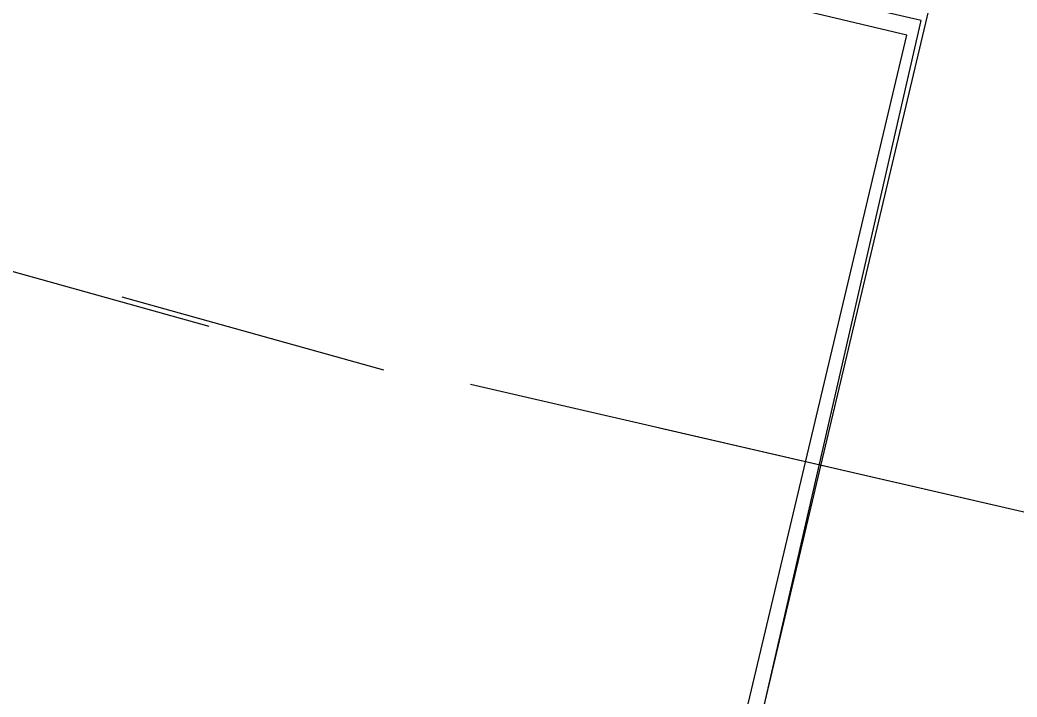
# Model space of a CAD drawing. Header units: feet. Extents: x -84 to 198, y -22 to 181.
# Drawn here: x 117.467 to 118.381, y 75.491 to 76.112 of the extents above; entities that cross this region are included whole.
import ezdxf

# ---------------------------------------------------------------- set-up
doc = ezdxf.new("R2010")
doc.units = ezdxf.units.FT
doc.layers.add('A-LINEA', color=7, linetype='CONTINUOUS')

msp = doc.modelspace()

# ---------------------------------------------------------------- linework, layer by layer
at = {"layer": 'A-LINEA'}
for p, q in [((117.4, 75.8978), (117.64, 75.8311)), ((117.4, 75.8978), (117.64, 75.8311)), ((117.56, 75.8578), (117.8, 75.7911)), ((117.88, 75.7778), (119.0933, 75.4978)), ((117.88, 75.7778), (119.0933, 75.4978)), ((118.0533, 75.7378), (119.2667, 75.4578))]:
    msp.add_line(p, q, dxfattribs=at)
for points in [[(117.0933, 59.0178), (114.4, 59.6578), (118.2, 75.6978), (122, 91.7511), (124.68, 91.1111)], [(117.0933, 59.0178), (114.4, 59.6578), (118.2, 75.6978), (122, 91.7511), (124.68, 91.1111)], [(117.2933, 75.4844), (118.1067, 75.2978), (118.2933, 76.1111), (117.48, 76.2978), (117.2933, 75.4844)], [(117.2933, 75.4844), (118.1067, 75.2978), (118.2933, 76.1111), (117.48, 76.2978), (117.2933, 75.4844)], [(117.3067, 75.4978), (118.0933, 75.3111), (118.28, 76.0978), (117.4933, 76.2844), (117.3067, 75.4978)], [(117.3067, 75.4978), (118.0933, 75.3111), (118.28, 76.0978), (117.4933, 76.2844), (117.3067, 75.4978)]]:
    msp.add_lwpolyline(points, dxfattribs=at)

doc.saveas('drawing.dxf')
